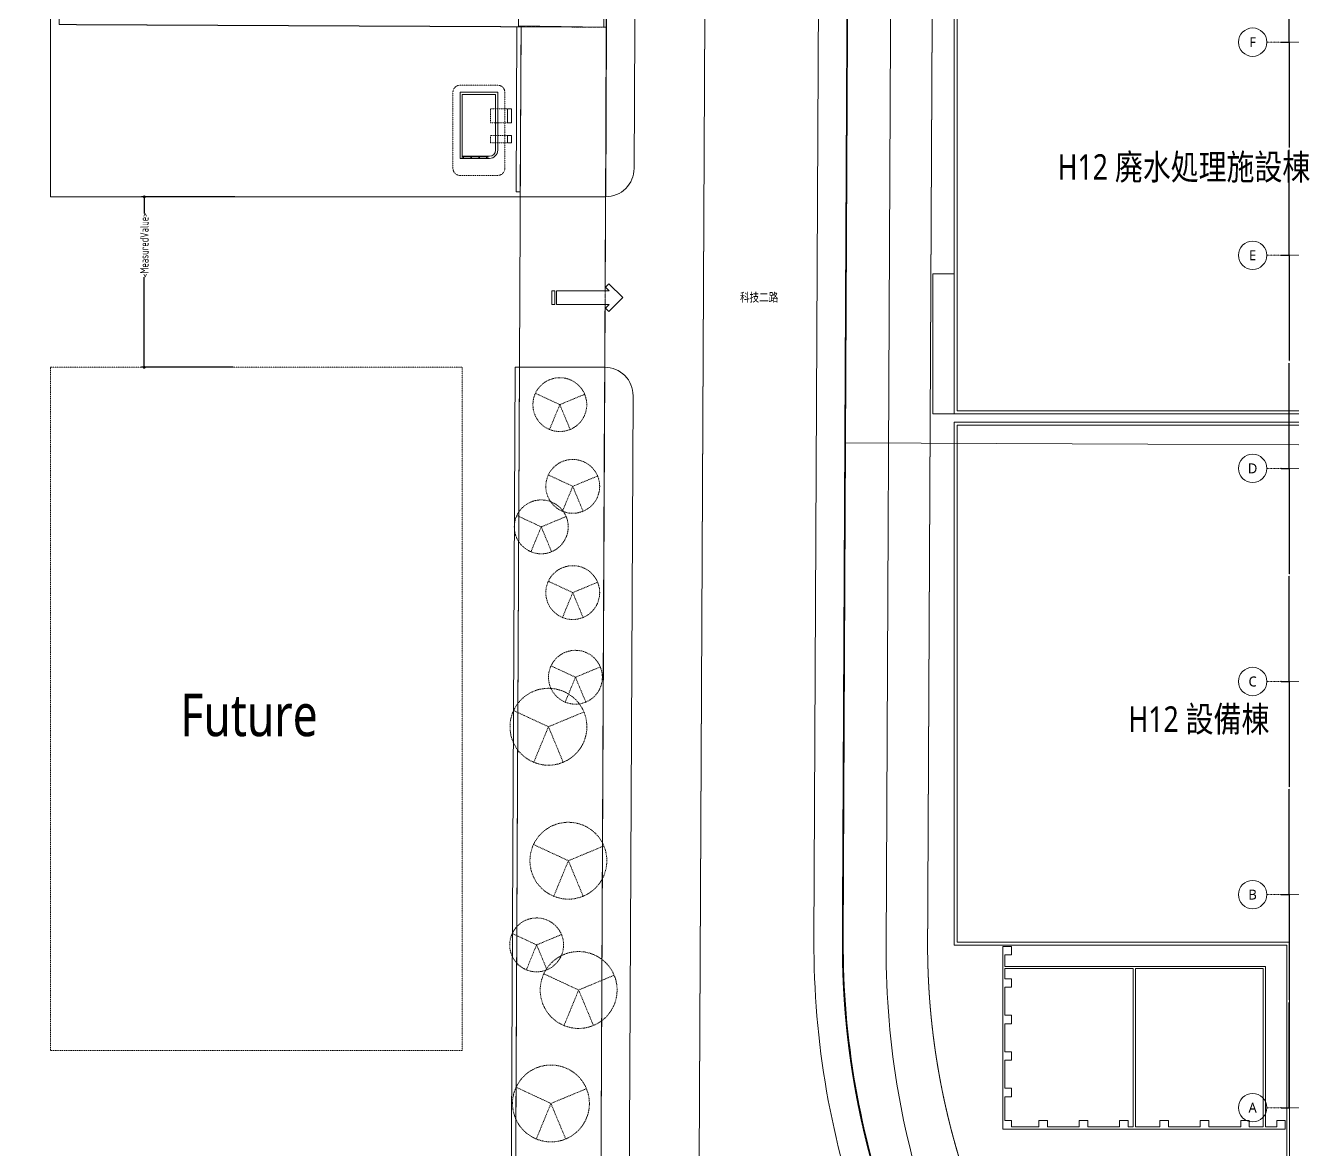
# Model space of a CAD drawing. Extents: x -212173 to 328152, y -560063 to 252500.
# Drawn here: x -120394 to -31207, y -2458 to 76680 of the extents above; entities that cross this region are included whole.
import ezdxf
from ezdxf.enums import TextEntityAlignment as Align

# ---------------------------------------------------------------- set-up
doc = ezdxf.new("R2010")
doc.units = 0
doc.header["$LTSCALE"] = 15
doc.set_wipeout_variables(frame=1)
for name, pattern in [('H12PL1$0$CENTERK3', [0.2749, 0.25, -0.0083, 0.0083, -0.0083]), ('H12PL1$0$JJP_三點線', [0.9, 0.3, -0.15, 0, -0.15, 0, -0.15, 0, -0.15]), ('SITE$0$JJP_地界線', [1.35, 0.6, -0.15, 0.15, -0.15, 0.15, -0.15]), ('SITE$0$JJP_虛線(退縮線、投影線、地下室範圍、非屬本工程、圖面分區)', [0.45, 0.3, -0.15]), ('SITE$0$TAI_虛線', [5.644, 2.822, -2.822]), ('SITE$0$Wipeout_Contour', [1, 0, -1]), ('SITE$0$虛線', [0.846667, 0.423333, -0.423333])]:
    doc.linetypes.add(name, pattern=pattern)
for name, color, linetype in [('H12PL1$0$A-DIM', 252, 'Continuous'), ('H12PL1$0$S-GRID', 252, 'Continuous'), ('H12PL1$0$全區配置圖_26_DOURO', 252, 'Continuous'), ('H12PL1$0$全區配置圖_26_SIKICHI', 252, 'Continuous'), ('H12PL1$0$全區配置圖_26_SUGATA3', 252, 'Continuous'), ('H12PL1$0$全區配置圖_26_TATEYA', 252, 'Continuous'), ('H12PL1$0$全區配置圖_26_TEXT2', 252, 'Continuous'), ('H12PL1$0$全區配置圖_26_地籍圖底圖', 252, 'Continuous'), ('SITE$0$A-DIM.Newcub', 252, 'Continuous'), ('SITE$0$A-DRAWING-LNSP.Newcub', 252, 'Continuous'), ('SITE$0$A-TEXT.Newcub', 252, 'Continuous'), ('SITE$0$A-WALL-EX.Newcub', 252, 'Continuous'), ('SITE$0$Hattch', 252, 'Continuous'), ('SITE$0$L-LNSP.Newcub', 252, 'Continuous'), ('SITE$0$L-ROAD.Newcub', 252, 'Continuous'), ('SITE$0$Window', 252, 'Continuous')]:
    doc.layers.add(name, color=color, linetype=linetype)
doc.styles.add('H12PL1$0$dim-txt', font='isocp.shx', dxfattribs={"width": 0.7, "bigfont": 'chineset.shx'})
doc.styles.add('H12PL1$0$Standard', font='', dxfattribs={"width": 0.8})
doc.styles.add('SITE$0$dim-txt', font='isocp.shx', dxfattribs={"width": 0.7, "bigfont": 'chineset.shx'})
doc.styles.add('SITE$0$Standard', font='', dxfattribs={"width": 0.8})
doc.styles.get('H12PL1$0$Standard').set_extended_font_data('Microsoft JhengHei')
doc.styles.get('SITE$0$Standard').set_extended_font_data('Microsoft JhengHei')
doc.dimstyles.new('H12PL1$0$ARCH-dim-200MM', dxfattribs={"dimscale": 200, "dimtxt": 0.3, "dimasz": 0.1, "dimexe": 0.1, "dimexo": 0.1, "dimgap": 0.05, "dimtad": 1, "dimdec": 0, "dimlfac": 10, "dimrnd": 0.5, "dimdsep": 46, "dimtxsty": 'H12PL1$0$dim-txt', "dimblk": 'H12PL1$0$_Dot', "dimcen": 2, "dimclrd": 256, "dimclre": 256, "dimclrt": 256, "dimadec": 0, "dimazin": 0, "dimtfac": 1, "dimtix": 1, "dimtmove": 2, "dimatfit": 3, "dimldrblk": 'H12PL1$0$_OBLIQUE', "dimfxl": 1, "dimtvp": 1, "dimtolj": 1, "dimarcsym": 0})
doc.dimstyles.new('SITE$0$ARCH-dim-200MM', dxfattribs={"dimscale": 2000, "dimtxt": 0.3, "dimasz": 0.1, "dimexe": 0.1, "dimexo": 0.1, "dimgap": 0.05, "dimtad": 1, "dimdec": 0, "dimrnd": 0.5, "dimdsep": 46, "dimtxsty": 'SITE$0$dim-txt', "dimblk": 'SITE$0$_Dot', "dimcen": 2, "dimclrd": 256, "dimclre": 256, "dimclrt": 256, "dimadec": 0, "dimazin": 0, "dimtfac": 1, "dimtdec": 0, "dimtix": 1, "dimtmove": 2, "dimatfit": 3, "dimldrblk": 'SITE$0$_OBLIQUE', "dimfxl": 1, "dimtvp": 1, "dimtolj": 1, "dimarcsym": 0})

# ---------------------------------------------------------------- blocks, each defined once
blk = doc.blocks.new('SITE$0$板_7', base_point=(-18489.2, -593.8))
at = {"layer": 'SITE$0$L-ROAD.Newcub', "color": 15, "lineweight": 0, "flags": 128}
blk.add_lwpolyline([(-18489.2, -593.8), (-18434.9, 10960.4), (-18434.9, 10960.4), (-18380.9, 22451.3, -0.41279), (-17381.2, 23446.6), (-8881.4, 23448.6, -0.415708), (-7881.1, 22444), (-7950.7, 7655.1), (-7957.3, 6251.5), (-7962, 5251.5), (-7962, 5251.5), (-7989.5, -603.2, -0.412805), (-8989.4, -1598.5), (-11455.7, -1598.5), (-11655.6, -1598.5), (-13105.6, -1598.5), (-17489.2, -1598.5, -0.415596)], format="xyb", close=True, dxfattribs=at)
blk = doc.blocks.new('SITE$0$_Dot')
at = {"color": 0, "linetype": 'ByBlock', "lineweight": -2}
blk.add_line((-0.5, 0), (-1, 0), dxfattribs=at)
at = {"color": 0, "linetype": 'ByBlock', "const_width": 0.5}
blk.add_lwpolyline([(-0.25, 0, 1), (0.25, 0, 1)], format="xyb", close=True, dxfattribs=at)
blk = doc.blocks.new('*D129')
at = {"layer": 'SITE$0$A-DIM.Newcub', "linetype": 'Continuous', "lineweight": -2, "transparency": 16777216}
for p, q in [((-105649, 64609), (-112224, 64609)), ((-112024, 64409), (-112024, 63447)), ((-112024, 52808), (-112024, 58962)), ((-105765, 52608), (-112224, 52608))]:
    blk.add_line(p, q, dxfattribs=at)
at = {"layer": 'SITE$0$A-DIM.Newcub', "linetype": 'Continuous', "lineweight": -2, "transparency": 16777216, "xscale": 200, "yscale": 200, "zscale": 200}
for p, rotation in [((-112024, 64609), 90), ((-112024, 52608), 270)]:
    blk.add_blockref('SITE$0$_Dot', p, dxfattribs=dict(at, rotation=rotation))
at = {"layer": 'SITE$0$A-DIM.Newcub', "linetype": 'Continuous', "lineweight": 0, "transparency": 16777216, "insert": (-112024, 61204), "char_height": 600, "attachment_point": 5, "rotation": 90, "style": 'SITE$0$dim-txt'}
blk.add_mtext('\\A1;<MeasuredValue>', dxfattribs=at)
blk = doc.blocks.new('SITE$0$_OBLIQUE')
at = {"color": 0, "linetype": 'ByBlock', "lineweight": -2}
blk.add_line((-0.5, -0.5), (0.5, 0.5), dxfattribs=at)
blk = doc.blocks.new('*D201')
at = {"layer": 'H12PL1$0$A-DIM', "linetype": 'Continuous', "lineweight": -2, "transparency": 16777216}
for p, q in [((-28980, 90000), (-28400, 90000)), ((-28420, 89980), (-28420, 82588)), ((-28420, 75020), (-28420, 82412)), ((-28980, 75000), (-28400, 75000))]:
    blk.add_line(p, q, dxfattribs=at)
at = {"layer": 'H12PL1$0$A-DIM', "linetype": 'Continuous', "lineweight": 0, "transparency": 16777216, "insert": (-28420, 82500), "char_height": 60, "attachment_point": 5, "rotation": 90, "style": 'H12PL1$0$dim-txt'}
blk.add_mtext('\\A1;150000', dxfattribs=at)
blk = doc.blocks.new('H12PL1$0$_Dot')
blk = doc.blocks.new('H12PL1$0$_OBLIQUE')
at = {"color": 0, "linetype": 'ByBlock', "lineweight": -2}
blk.add_line((-0.5, -0.5), (0.5, 0.5), dxfattribs=at)
blk = doc.blocks.new('*D202')
at = {"layer": 'H12PL1$0$A-DIM', "linetype": 'Continuous', "lineweight": -2, "transparency": 16777216}
for p, q in [((-28980, 75000), (-28400, 75000)), ((-28420, 74980), (-28420, 67588)), ((-28420, 60020), (-28420, 67412)), ((-28980, 60000), (-28400, 60000))]:
    blk.add_line(p, q, dxfattribs=at)
at = {"layer": 'H12PL1$0$A-DIM', "linetype": 'Continuous', "lineweight": 0, "transparency": 16777216, "insert": (-28420, 67500), "char_height": 60, "attachment_point": 5, "rotation": 90, "style": 'H12PL1$0$dim-txt'}
blk.add_mtext('\\A1;150000', dxfattribs=at)
blk = doc.blocks.new('*D203')
at = {"layer": 'H12PL1$0$A-DIM', "linetype": 'Continuous', "lineweight": -2, "transparency": 16777216}
for p, q in [((-28980, 60000), (-28400, 60000)), ((-28420, 59980), (-28420, 52588)), ((-28420, 45020), (-28420, 52412)), ((-28980, 45000), (-28400, 45000))]:
    blk.add_line(p, q, dxfattribs=at)
at = {"layer": 'H12PL1$0$A-DIM', "linetype": 'Continuous', "lineweight": 0, "transparency": 16777216, "insert": (-28420, 52500), "char_height": 60, "attachment_point": 5, "rotation": 90, "style": 'H12PL1$0$dim-txt'}
blk.add_mtext('\\A1;150000', dxfattribs=at)
blk = doc.blocks.new('*D204')
at = {"layer": 'H12PL1$0$A-DIM', "linetype": 'Continuous', "lineweight": -2, "transparency": 16777216}
for p, q in [((-28980, 45000), (-28400, 45000)), ((-28420, 44980), (-28420, 37588)), ((-28420, 30020), (-28420, 37412)), ((-28980, 30000), (-28400, 30000))]:
    blk.add_line(p, q, dxfattribs=at)
at = {"layer": 'H12PL1$0$A-DIM', "linetype": 'Continuous', "lineweight": 0, "transparency": 16777216, "insert": (-28420, 37500), "char_height": 60, "attachment_point": 5, "rotation": 90, "style": 'H12PL1$0$dim-txt'}
blk.add_mtext('\\A1;150000', dxfattribs=at)
blk = doc.blocks.new('*D205')
at = {"layer": 'H12PL1$0$A-DIM', "linetype": 'Continuous', "lineweight": -2, "transparency": 16777216}
for p, q in [((-28980, 30000), (-28400, 30000)), ((-28420, 29980), (-28420, 22588)), ((-28420, 15020), (-28420, 22412)), ((-28980, 15000), (-28400, 15000))]:
    blk.add_line(p, q, dxfattribs=at)
at = {"layer": 'H12PL1$0$A-DIM', "linetype": 'Continuous', "lineweight": 0, "transparency": 16777216, "insert": (-28420, 22500), "char_height": 60, "attachment_point": 5, "rotation": 90, "style": 'H12PL1$0$dim-txt'}
blk.add_mtext('\\A1;150000', dxfattribs=at)
blk = doc.blocks.new('*D206')
at = {"layer": 'H12PL1$0$A-DIM', "linetype": 'Continuous', "lineweight": -2, "transparency": 16777216}
for p, q in [((-28980, 15000), (-28400, 15000)), ((-28420, 14980), (-28420, 7588)), ((-28420, 20), (-28420, 7412)), ((-28980, 0), (-28400, 0))]:
    blk.add_line(p, q, dxfattribs=at)
at = {"layer": 'H12PL1$0$A-DIM', "linetype": 'Continuous', "lineweight": 0, "transparency": 16777216, "insert": (-28420, 7500), "char_height": 60, "attachment_point": 5, "rotation": 90, "style": 'H12PL1$0$dim-txt'}
blk.add_mtext('\\A1;150000', dxfattribs=at)
blk = doc.blocks.new('SITE')
at = {"layer": 'SITE$0$A-DRAWING-LNSP.Newcub', "linetype": 'SITE$0$TAI_虛線', "lineweight": 0}
for p, q in [((-82780.5, 49983.6), (-84498, 50782.3)), ((-82780.5, 49983.6), (-83503, 48232.7)), ((-82780.5, 49983.6), (-81031.6, 50710.8)), ((-82780.5, 49983.6), (-82053.3, 48234.6)), ((-81869.9, 44231), (-83587.4, 45029.7)), ((-81869.9, 44231), (-80121, 44958.2)), ((-81869.9, 44231), (-82592.4, 42480.1)), ((-81869.9, 44231), (-81142.7, 42482)), ((-84088.1, 41379), (-85805.6, 42177.7)), ((-84088.1, 41379), (-82339.2, 42106.2)), ((-84088.1, 41379), (-84810.6, 39628.1)), ((-84088.1, 41379), (-83360.9, 39630)), ((-81869.9, 36752.5), (-83587.4, 37551.2)), ((-81869.9, 36752.5), (-80121, 37479.7)), ((-81869.9, 36752.5), (-82592.4, 35001.6)), ((-81869.9, 36752.5), (-81142.7, 35003.5)), ((-81679.8, 30795), (-83397.3, 31593.8)), ((-81679.8, 30795), (-79930.8, 31522.2)), ((-81679.8, 30795), (-82402.3, 29044.1)), ((-81679.8, 30795), (-80952.6, 29046.1)), ((-83581.1, 27309.3), (-86033.6, 28449.8)), ((-83581.1, 27309.3), (-81083.7, 28347.7)), ((-83581.1, 27309.3), (-84612.8, 24809.1)), ((-83581.1, 27309.3), (-82542.7, 24811.9)), ((-82177, 17879.8), (-84629.4, 19020.3)), ((-82177, 17879.8), (-79679.6, 18918.2)), ((-82177, 17879.8), (-83208.6, 15379.5)), ((-82177, 17879.8), (-81138.6, 15382.3)), ((-84412.7, 11956.1), (-86130.2, 12754.9)), ((-84412.7, 11956.1), (-82663.8, 12683.3)), ((-84412.7, 11956.1), (-85135.2, 10205.2)), ((-84412.7, 11956.1), (-83685.5, 10207.2)), ((-81454.6, 8780), (-83907.1, 9920.6)), ((-81454.6, 8780), (-78957.2, 9818.5)), ((-81454.6, 8780), (-82486.3, 6279.8)), ((-81454.6, 8780), (-80416.2, 6282.6)), ((-83405.7, 794.5), (-85858.1, 1935)), ((-83405.7, 794.5), (-80908.2, 1832.9)), ((-83405.7, 794.5), (-84437.3, -1705.7)), ((-83405.7, 794.5), (-82367.3, -1703))]:
    blk.add_line(p, q, dxfattribs=at)
at = {"layer": 'SITE$0$A-DRAWING-LNSP.Newcub', "linetype": 'SITE$0$JJP_虛線(退縮線、投影線、地下室範圍、非屬本工程、圖面分區)', "lineweight": 0}
blk.add_lwpolyline([(-178331.5, 109563.3), (-178892.4, -5966.6, 0.415598), (-174892.1, -9985.4), (-89894.4, -9985.5, 0.4127869), (-85895, -6004.1), (-85506.4, 76579.6), (-118004.9, 76732.8), (-117852.1, 109101.1)], format="xyb", close=True, dxfattribs=at)
at = {"layer": 'SITE$0$A-DRAWING-LNSP.Newcub', "lineweight": 0}
blk.add_lwpolyline([(-118631.5, 109107), (-118631.5, 64614.6), (-85562.7, 64614.6)], dxfattribs=at)
at = {"layer": 'SITE$0$A-DRAWING-LNSP.Newcub', "linetype": 'SITE$0$虛線', "lineweight": 0}
blk.add_lwpolyline([(-118631.5, 52608.2), (-89645.5, 52608.2), (-89645.5, 4514.6), (-118631.5, 4514.6)], close=True, dxfattribs=at)
at = {"layer": 'SITE$0$A-DRAWING-LNSP.Newcub', "linetype": 'SITE$0$TAI_虛線', "lineweight": 0}
for centre, radius in [((-82780.5, 49983.6), 1894.1), ((-81869.9, 44231), 1894.1), ((-84088.1, 41379), 1894.1), ((-81869.9, 36752.5), 1894.1), ((-81679.8, 30795), 1894.1), ((-83581.1, 27309.3), 2704.7), ((-82177, 17879.8), 2704.7), ((-84412.7, 11956.1), 1894.1), ((-81454.6, 8780), 2704.7), ((-83405.7, 794.5), 2704.7)]:
    blk.add_circle(centre, radius, dxfattribs=at)
at = {"layer": 'SITE$0$A-WALL-EX.Newcub', "lineweight": 0}
for p, q in [((-89650.6, 67417), (-89650.6, 67467)), ((-89650.6, 67317), (-89650.6, 67417)), ((-87850.6, 67417), (-87850.6, 67467)), ((-87850.6, 67317), (-87850.6, 67417))]:
    blk.add_line(p, q, dxfattribs=at)
at = {"layer": 'SITE$0$A-WALL-EX.Newcub', "lineweight": 0, "flags": 128}
for points in [[(-85806.4, 76581), (-85861.1, 64955)], [(-85506.4, 76579.6), (-85806.4, 76581)], [(-85561.1, 64953.6), (-85506.4, 76579.6)], [(-89800.6, 71967), (-89800.6, 71817)], [(-87300.6, 71967), (-89800.6, 71967)], [(-89800.6, 71817), (-89800.6, 67317)], [(-89650.6, 71817), (-87300.6, 71817)], [(-89650.6, 67467), (-89650.6, 71817)], [(-87150.6, 71967), (-87300.6, 71967)], [(-87300.6, 71817), (-87300.6, 67892)], [(-87150.6, 67892), (-87150.6, 71967)], [(-86473.8, 70809), (-86473.8, 69809)], [(-86173.8, 70809), (-86473.8, 70809)], [(-86173.8, 69809), (-86173.8, 70809)], [(-86473.8, 69809), (-86173.8, 69809)], [(-86473.8, 68919.2), (-86473.8, 68419.2)], [(-86173.8, 68919.2), (-86473.8, 68919.2)], [(-86173.8, 68419.2), (-86173.8, 68919.2)], [(-86473.8, 68419.2), (-86173.8, 68419.2)], [(-89800.6, 67317), (-89650.6, 67317)], [(-87725.6, 67467), (-87850.6, 67467)], [(-87850.6, 67317), (-87725.6, 67317)], [(-85861.1, 64955), (-85561.1, 64953.6)], [(-85919.2, 52609.7), (-86195, -6002.7)], [(-85619.2, 52608.2), (-85919.2, 52609.7)], [(-85895, -6004.1), (-85619.2, 52608.2)]]:
    blk.add_lwpolyline(points, dxfattribs=at)
at = {"layer": 'SITE$0$A-WALL-EX.Newcub', "lineweight": 0}
for radius in [575, 425]:
    blk.add_arc((-87725.6, 67892), radius, 270, 0, dxfattribs=at)
at = {"layer": 'SITE$0$L-LNSP.Newcub', "lineweight": 0, "flags": 128}
for points in [[(-114741.2, 234154.8), (-88006.7, 233750.8, -0.4128053), (-78159.3, 223647.7), (-78747.9, 167112.5), (-79690.8, 76539.7), (-85690, 76636.7), (-84159, 223710.1, 0.4127869), (-88097.8, 227751.5), (-114831.9, 228155.4)], [(-118004.9, 76732.8), (-85690.2, 76580.4), (-84159, 223710.1, 0.4127869), (-88097.8, 227751.5), (-173085.6, 229036, 0.4155956), (-177146.4, 225078.1), (-178331.5, 109563.3), (-117852.1, 109101.1)], [(-79160.2, 165005.2), (-79553.3, 64614.6, 0.4142136), (-77553.3, 66605.2), (-77090.5, 164995.4)], [(-118631.5, -15985.4, 0.4142132), (-116631.5, -17985.4), (-89893.9, -17985.5, 0.412808), (-77895, -6041.7), (-77628.6, 50605.2, 0.4169716), (-79619.2, 52614.5), (-79895, -6032.3, -0.4128053), (-89894, -15985.5)], [(-116631.6, -15985.4), (-89894, -15985.5, 0.4128053), (-79895, -6032.3), (-79629.1, 50505.2), (-79619.2, 52614.5), (-85619.2, 52608.2), (-85895, -6004.1, -0.4127869), (-89894.4, -9985.5), (-116631.5, -9985.3)]]:
    blk.add_lwpolyline(points, format="xyb", close=True, dxfattribs=at)
blk.add_lwpolyline([(-85562.7, 64614.6), (-79553.3, 64614.6), (-79506.6, 76551.3), (-85506.4, 76579.6)], close=True, dxfattribs=at)
at = {"layer": 'SITE$0$L-LNSP.Newcub', "linetype": 'SITE$0$虛線', "lineweight": 0, "flags": 128}
blk.add_lwpolyline([(-86650.4, 66617.3), (-86650.4, 71967, 0.4142136), (-87150.4, 72467), (-89800.6, 72467, 0.4142136), (-90300.6, 71967), (-90300.6, 66617.3, 0.4142136), (-89800.6, 66117.3), (-87150.4, 66117.3, 0.4142136)], format="xyb", close=True, dxfattribs=at)
for points in [[(-86473.8, 69809), (-86473.8, 70809), (-87660.9, 70809), (-87660.9, 69809)], [(-86473.8, 68419.2), (-86473.8, 68919.2), (-87660.9, 68919.2), (-87660.9, 68419.2)]]:
    blk.add_lwpolyline(points, close=True, dxfattribs=at)
at = {"layer": 'SITE$0$L-ROAD.Newcub', "lineweight": 0, "flags": 128}
blk.add_lwpolyline([(-15800, -15985.3), (-40035.2, -15985.2, -0.0725486), (-49746.8, -14568.8, -0.2368103), (-56281.9, -8421.5, -0.0894541), (-59812, 11777.9), (-58857.9, 214693.3, -0.0725495), (-57395.3, 224398.4, -0.2343399), (-51308.3, 230871.2, -0.0890899), (-31126.4, 234500)], format="xyb", dxfattribs=at)
blk.add_lwpolyline([(-78811.3, 224439.7, 0.4157079), (-88814, 234486.1), (-173812.1, 234465.6, 0.4127898), (-183808.8, 224512.9), (-184892.4, -5938.5, 0.4155956), (-174891.9, -15985.4), (-89894, -15985.5, 0.4128053), (-79895, -6032.3)], format="xyb", close=True, dxfattribs=at)
at = {"layer": 'SITE$0$Window', "lineweight": 0}
for p, q in [((-87850.6, 67467), (-89650.6, 67467)), ((-89650.6, 67417), (-89650.6, 67467)), ((-89650.6, 67417), (-89570.6, 67417)), ((-89650.6, 67317), (-89650.6, 67417)), ((-89650.6, 67317), (-89650.6, 67417)), ((-87850.6, 67317), (-89650.6, 67317)), ((-89570.6, 67317), (-89650.6, 67317)), ((-89570.6, 67417), (-89570.6, 67317)), ((-89570.6, 67417), (-89048.9, 67417)), ((-89048.9, 67317), (-89570.6, 67317)), ((-89048.9, 67417), (-88998.9, 67417)), ((-89048.9, 67317), (-89048.9, 67417)), ((-89048.9, 67417), (-88998.9, 67417)), ((-88998.9, 67317), (-89048.9, 67317)), ((-88998.9, 67317), (-89048.9, 67317)), ((-88998.9, 67417), (-88998.9, 67317)), ((-88998.9, 67417), (-88477.2, 67417)), ((-88477.2, 67317), (-88998.9, 67317)), ((-88477.2, 67417), (-88427.2, 67417)), ((-88477.2, 67317), (-88477.2, 67417)), ((-88477.2, 67417), (-88427.2, 67417)), ((-88427.2, 67317), (-88477.2, 67317)), ((-88427.2, 67317), (-88477.2, 67317)), ((-88427.2, 67417), (-88427.2, 67317)), ((-88427.2, 67417), (-87930.6, 67417)), ((-87930.6, 67317), (-88427.2, 67317)), ((-87930.6, 67317), (-87930.6, 67417)), ((-87930.6, 67417), (-87850.6, 67417)), ((-87850.6, 67317), (-87930.6, 67317)), ((-87850.6, 67417), (-87850.6, 67467)), ((-87850.6, 67317), (-87850.6, 67417)), ((-87850.6, 67317), (-87850.6, 67417))]:
    blk.add_line(p, q, dxfattribs=at)
at = {"layer": 'SITE$0$L-ROAD.Newcub', "lineweight": 0, "xscale": 10, "yscale": 10, "zscale": 10}
blk.add_blockref('SITE$0$板_7', (-184892.4, -5938.5), dxfattribs=at)
at = {"layer": 'SITE$0$A-TEXT.Newcub', "linetype": 'Continuous', "lineweight": 0, "attachment_point": 1, "style": 'SITE$0$Standard'}
for s, insert, char_height in [('\\A1;科技二路', (-70096.3, 57832), 600), ('\\A1;Future', (-109486.5, 29646.3), 3000)]:
    blk.add_mtext(s, dxfattribs=dict(at, insert=insert, char_height=char_height))
at = {"layer": 'SITE$0$A-DIM.Newcub', "linetype": 'Continuous', "lineweight": 0}
dim = blk.add_linear_dim(base=(-112024.2, 64608.6), p1=(-105564.8, 52608.2), p2=(-105448.7, 64608.6), angle=90, text='<MeasuredValue>', dimstyle='SITE$0$ARCH-dim-200MM', dxfattribs=at)
dim.commit()
dim.dimension.update_dxf_attribs({"geometry": '*D129', "text_midpoint": (-112024.2, 61204.2), "dimtype": 128, "text_rotation": 90})
at = {"linetype": 'SITE$0$Wipeout_Contour', "lineweight": 0, "ltscale": 40472.588703}
blk.add_wipeout([(-83142.2, 57999.1), (-83346.2, 57999.1), (-83346.2, 57030.1), (-83142.2, 57030.1)], dxfattribs=at).dxf.layer = 'SITE$0$Hattch'
at = {"layer": 'SITE$0$A-DRAWING-LNSP.Newcub', "lineweight": 0, "flags": 128}
blk.add_lwpolyline([(-83142.2, 57999.1), (-83346.2, 57999.1), (-83346.2, 57030.1), (-83142.2, 57030.1)], close=True, dxfattribs=at)
at = {"linetype": 'SITE$0$Wipeout_Contour', "lineweight": 0, "ltscale": 88745.577362}
blk.add_wipeout([(-79317.7, 57999.1), (-83015.6, 57999.1), (-83015.6, 57030.1), (-79317.7, 57030.1), (-79563.8, 56784), (-79320.3, 56540.5), (-78346.2, 57514.6), (-79320.3, 58488.8), (-79563.8, 58245.2)], dxfattribs=at).dxf.layer = 'SITE$0$Hattch'
at = {"layer": 'SITE$0$A-DRAWING-LNSP.Newcub', "linetype": 'SITE$0$JJP_地界線', "lineweight": 0}
blk.add_lwpolyline([(-184349, 109609.3), (-184892.4, -5938.5, 0.4155956), (-174891.9, -15985.4), (-89894, -15985.5, 0.4128053), (-79895, -6032.3), (-79506.6, 76551.3), (-118004.9, 76732.8), (-117852.1, 109101.1)], format="xyb", close=True, dxfattribs=at)
at = {"layer": 'SITE$0$A-DRAWING-LNSP.Newcub', "lineweight": 0, "flags": 128}
blk.add_lwpolyline([(-79317.7, 57999.1), (-83015.6, 57999.1), (-83015.6, 57030.1), (-79317.7, 57030.1), (-79563.8, 56784), (-79320.3, 56540.5), (-78346.2, 57514.6), (-79320.3, 58488.8), (-79563.8, 58245.2)], close=True, dxfattribs=at)
blk = doc.blocks.new('H12PL1')
at = {"layer": 'H12PL1$0$S-GRID', "linetype": 'H12PL1$0$JJP_三點線', "lineweight": 0}
for p, q in [((-29000, 75000), (-30000, 75000)), ((-29000, 75000), (289600, 75000)), ((-29000, 60000), (-30000, 60000)), ((-29000, 60000), (289600, 60000)), ((-29000, 45000), (-30000, 45000)), ((-29000, 45000), (289600, 45000)), ((-29000, 30000), (-30000, 30000)), ((-29000, 30000), (289600, 30000)), ((-29000, 15000), (-30000, 15000)), ((-29000, 15000), (289600, 15000)), ((-29000, 0), (-30000, 0)), ((-29000, 0), (289600, 0))]:
    blk.add_line(p, q, dxfattribs=at)
at = {"layer": 'H12PL1$0$S-GRID', "lineweight": 0}
for centre in [(-31000, 75000), (-31000, 60000), (-31000, 45000), (-31000, 30000), (-31000, 15000), (-31000, 0)]:
    blk.add_circle(centre, 1000, dxfattribs=at)
at = {"layer": 'H12PL1$0$S-GRID', "linetype": 'H12PL1$0$JJP_三點線', "lineweight": 0}
for p in [(-29000, 75000), (-29000, 75000), (-29000, 60000), (-29000, 60000), (-29000, 45000), (-29000, 45000), (-29000, 30000), (-29000, 30000), (-29000, 15000), (-29000, 15000), (-29000, 0), (-29000, 0)]:
    blk.add_point(p, dxfattribs=at)
at = {"layer": 'H12PL1$0$全區配置圖_26_DOURO', "lineweight": 0}
blk.add_line((-61872.83, 11786.87), (-61282.58, 131204.65), dxfattribs=at)
blk.add_arc((-2043.1, 11476.05), 59830.54, 179.7018468, 200.149594, dxfattribs=at)
at = {"layer": 'H12PL1$0$全區配置圖_26_SIKICHI', "linetype": 'H12PL1$0$CENTERK3', "lineweight": 0}
for p, q in [((-70083.72, -30966.93), (-69282.46, 131204.65)), ((-59873.01, 11746.8), (-59282.56, 131204.65)), ((-53872.94, 11746.53), (-53282.49, 131204.65))]:
    blk.add_line(p, q, dxfattribs=at)
for radius, start, end in [(57830.54, 179.7018468, 200.149594), (51830.54, 179.7010047, 200.1512596)]:
    blk.add_arc((-2043.1, 11476.05), radius, start, end, dxfattribs=at)
at = {"layer": 'H12PL1$0$全區配置圖_26_SUGATA3', "lineweight": 0}
for p, q in [((-48580, -1500), (-48580, 11350)), ((-48430, 11350), (-48580, 11350)), ((-47980, 11350), (-48430, 11350)), ((-48430, 9950), (-48430, 10750)), ((-47980, 10750), (-48430, 10750)), ((-47980, 10750), (-47980, 11350)), ((-39386.01, 9950), (-48430, 9950)), ((-39400, 9950), (-30100, 9950)), ((-30100, 9950), (-30100, -1350)), ((-48430, 9080), (-48430, 9800)), ((-48430, 9800), (-39400, 9800)), ((-47980, 9080), (-48430, 9080)), ((-47980, 8480), (-47980, 9080)), ((-39400, 9800), (-39400, -1350)), ((-39250, -1350), (-39250, 9800)), ((-39250, 9800), (-30250, 9800)), ((-30250, 9800), (-30250, -1350)), ((-48430, 6510), (-48430, 8480)), ((-47980, 8480), (-48430, 8480)), ((-47980, 6510), (-48430, 6510)), ((-47980, 5910), (-47980, 6510)), ((-48430, 3940), (-48430, 5910)), ((-47980, 5910), (-48430, 5910)), ((-47980, 3940), (-48430, 3940)), ((-47980, 3340), (-47980, 3940)), ((-48430, 1370), (-48430, 3340)), ((-47980, 3340), (-48430, 3340)), ((-47980, 1370), (-48430, 1370)), ((-47980, 770), (-47980, 1370)), ((-47980, 770), (-48430, 770)), ((-48430, -900), (-48430, 770)), ((-28700, -1500), (-48580, -1500)), ((-47980, -900), (-48430, -900)), ((-47980, -1350), (-47980, -900)), ((-46040, -1350), (-47980, -1350)), ((-46040, -900), (-46040, -1350)), ((-45440, -900), (-46040, -900)), ((-45440, -900), (-45440, -1350)), ((-43200, -1350), (-45440, -1350)), ((-43200, -900), (-43200, -1350)), ((-42600, -900), (-43200, -900)), ((-42600, -900), (-42600, -1350)), ((-40360, -1350), (-42600, -1350)), ((-40360, -900), (-40360, -1350)), ((-39760, -900), (-40360, -900)), ((-39760, -900), (-39760, -1350)), ((-39400, -1350), (-39760, -1350)), ((-39250, -1350), (-37520, -1350)), ((-36920, -900), (-37520, -900)), ((-37520, -900), (-37520, -1350)), ((-36920, -900), (-36920, -1350)), ((-34680, -1350), (-36920, -1350)), ((-34080, -900), (-34680, -900)), ((-34680, -900), (-34680, -1350)), ((-34080, -900), (-34080, -1350)), ((-31840, -1350), (-34080, -1350)), ((-31240, -900), (-31840, -900)), ((-31840, -900), (-31840, -1350)), ((-31240, -900), (-31240, -1350)), ((-30250, -1350), (-31240, -1350)), ((-30100, -1350), (-29300, -1350)), ((-29300, -900), (-29300, -1350)), ((-28700, -900), (-29300, -900)), ((-28700, -900), (-28700, -1350)), ((-28700, -1350), (-28700, -1500))]:
    blk.add_line(p, q, dxfattribs=at)
at = {"layer": 'H12PL1$0$全區配置圖_26_SUGATA3', "lineweight": 0, "flags": 128}
for points in [[(-51800, 49050), (-51800, 93450), (-27700, 93450), (-27700, 75850), (-16000, 75850), (-16000, 50950), (-25200, 50950), (-25200, 49050)], [(-28400, -6350), (-28400, 11650), (-51800, 11650), (-51800, 48050), (-16000, 48050), (-16000, -6350)]]:
    blk.add_lwpolyline(points, close=True, dxfattribs=at)
at = {"layer": 'H12PL1$0$全區配置圖_26_TATEYA', "lineweight": 0}
blk.add_line((-52000, 58700), (-52000, 48850), dxfattribs=at)
at = {"layer": 'H12PL1$0$全區配置圖_26_TATEYA', "lineweight": 0, "flags": 128}
for points in [[(-52000, 58700), (-52000, 93650), (-27500, 93650), (-27500, 76050), (-15800, 76050), (-15800, 50750), (-25000, 50750), (-25000, 48850), (-53500, 48850), (-53500, 58700)], [(-28600, -6550), (-28600, 11450), (-52000, 11450), (-52000, 48250), (-15800, 48250), (-15800, -6550)]]:
    blk.add_lwpolyline(points, close=True, dxfattribs=at)
at = {"layer": 'H12PL1$0$全區配置圖_26_地籍圖底圖', "lineweight": 0, "flags": 128}
for points in [[(-6481.46, -15985.35), (-40035.16, -15985.2, -0.07252418), (-49746.79, -14568.81, -0.2369649), (-56281.91, -8421.48, -0.08910998), (-59812.05, 11777.85), (-59646.93, 46805.5), (-59353.78, 109253.98), (-59250.43, 131204.65)], [(-6481.46, 46556.22), (-59646.93, 46805.5), (-59812.05, 11777.85, 0.08910998), (-56281.91, -8421.48, 0.2369649), (-49746.79, -14568.81, 0.07252418), (-40035.16, -15985.2), (-6481.46, -15985.35)]]:
    blk.add_lwpolyline(points, format="xyb", dxfattribs=at)
blk.add_lwpolyline([(-6481.46, 109005.6), (-59353.78, 109253.98), (-59646.93, 46805.5), (-6481.46, 46556.22)], dxfattribs=at)
at = {"layer": 'H12PL1$0$S-GRID', "style": 'H12PL1$0$Standard'}
for s, p in [('F', (-31000, 75350)), ('E', (-31000, 60350)), ('D', (-31000, 45350)), ('C', (-31000, 30350)), ('B', (-31000, 15350)), ('A', (-31000, 350))]:
    blk.add_text(s, height=700, dxfattribs=at).set_placement(p, align=Align.TOP_CENTER)
at = {"layer": 'H12PL1$0$全區配置圖_26_TEXT2', "linetype": 'Continuous', "lineweight": 0, "char_height": 1800, "attachment_point": 4, "style": 'H12PL1$0$Standard'}
for s, insert in [('\\A1;H12 廃水処理施設棟', (-44715.77, 66112.05)), ('\\A1;H12 設備棟', (-39735.55, 27249.18))]:
    blk.add_mtext(s, dxfattribs=dict(at, insert=insert))
at = {"layer": 'H12PL1$0$全區配置圖_26_地籍圖底圖', "linetype": 'Continuous', "lineweight": 0, "insert": (-59647.22, 46805.26), "char_height": 1, "attachment_point": 7, "rotation": 38.6592161, "style": 'H12PL1$0$Standard'}
blk.add_mtext('\\A1;1', dxfattribs=at)
at = {"layer": 'H12PL1$0$A-DIM', "linetype": 'Continuous', "lineweight": 0}
for base, p1, p2, picture, middle in [((-28420, 75000), (-29000, 90000), (-29000, 75000), '*D201', (-28420, 82500)), ((-28420, 60000), (-29000, 75000), (-29000, 60000), '*D202', (-28420, 67500)), ((-28420, 45000), (-29000, 60000), (-29000, 45000), '*D203', (-28420, 52500)), ((-28420, 30000), (-29000, 45000), (-29000, 30000), '*D204', (-28420, 37500)), ((-28420, 15000), (-29000, 30000), (-29000, 15000), '*D205', (-28420, 22500)), ((-28420, 0), (-29000, 15000), (-29000, 0), '*D206', (-28420, 7500))]:
    dim = blk.add_linear_dim(base=base, p1=p1, p2=p2, angle=270, dimstyle='H12PL1$0$ARCH-dim-200MM', dxfattribs=at)
    dim.commit()
    dim.dimension.update_dxf_attribs({"geometry": picture, "text_midpoint": middle, "dimtype": 128, "text_rotation": 90})

msp = doc.modelspace()

# ---------------------------------------------------------------- block references
msp.add_blockref('SITE', (0, 0))

# ---------------------------------------------------------------- next in the draw order: block references
msp.add_blockref('H12PL1', (-3024, 495))

doc.saveas('drawing.dxf')
